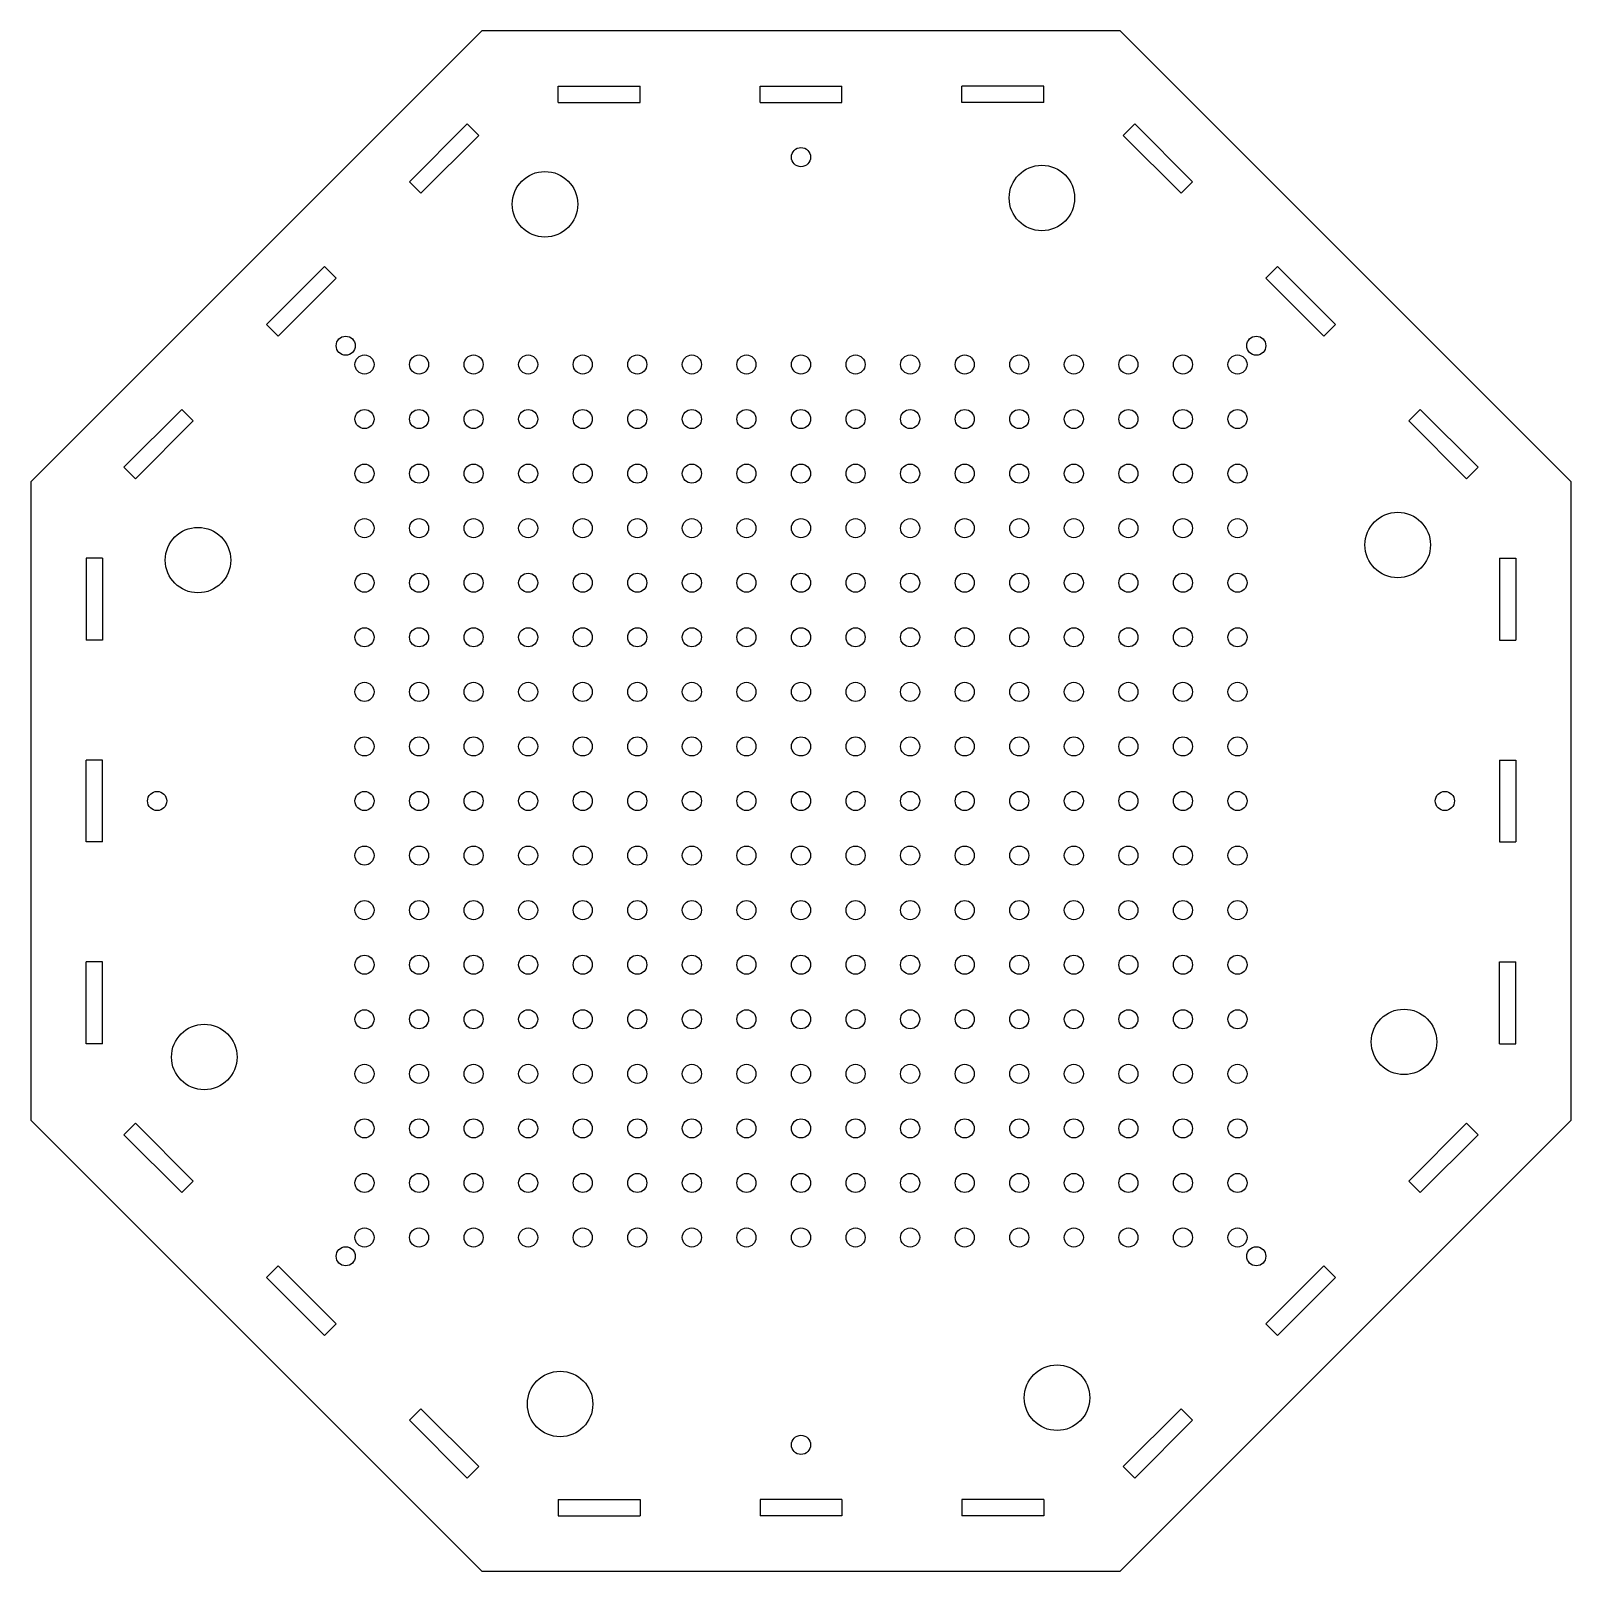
# Model space of a CAD drawing. Header units: millimetres. Extents: x -141 to 141, y -141 to 141.
import ezdxf

# ---------------------------------------------------------------- set-up
doc = ezdxf.new("R2010")
doc.units = ezdxf.units.MM

msp = doc.modelspace()

# ---------------------------------------------------------------- linework, layer by layer
at = {"color": 7, "linetype": 'Continuous', "lineweight": 25}
for p, q in [((-58.47, 141.15), (-141.15, 58.47)), ((58.47, 141.15), (-58.47, 141.15)), ((141.15, 58.47), (58.47, 141.15)), ((-44.5, 128), (-44.5, 131)), ((-44.5, 131), (-29.5, 131)), ((-29.5, 128), (-29.5, 131)), ((-7.5, 128), (-7.5, 131)), ((-7.5, 131), (7.5, 131)), ((7.5, 128), (7.5, 131)), ((29.5, 128), (29.5, 131)), ((44.5, 131), (29.5, 131)), ((44.5, 128), (44.5, 131)), ((-44.5, 128), (-29.5, 128)), ((-7.5, 128), (7.5, 128)), ((44.5, 128), (29.5, 128)), ((-61.16, 124.1), (-71.77, 113.49)), ((-59.04, 121.98), (-69.65, 111.37)), ((-59.04, 121.98), (-61.16, 124.1)), ((59.04, 121.98), (61.16, 124.1)), ((59.04, 121.98), (69.65, 111.37)), ((61.16, 124.1), (71.77, 113.49)), ((-69.65, 111.37), (-71.77, 113.49)), ((69.65, 111.37), (71.77, 113.49)), ((-97.93, 87.33), (-87.33, 97.93)), ((-85.21, 95.81), (-87.33, 97.93)), ((85.21, 95.81), (87.33, 97.93)), ((87.33, 97.93), (97.93, 87.33)), ((-95.81, 85.21), (-85.21, 95.81)), ((85.21, 95.81), (95.81, 85.21)), ((-95.81, 85.21), (-97.93, 87.33)), ((95.81, 85.21), (97.93, 87.33)), ((-124.1, 61.16), (-113.49, 71.77)), ((-111.37, 69.65), (-113.49, 71.77)), ((111.37, 69.65), (113.49, 71.77)), ((124.1, 61.16), (113.49, 71.77)), ((-121.98, 59.04), (-111.37, 69.65)), ((121.98, 59.04), (111.37, 69.65)), ((-121.98, 59.04), (-124.1, 61.16)), ((121.98, 59.04), (124.1, 61.16)), ((-141.15, 58.47), (-141.15, -58.47)), ((141.15, -58.47), (141.15, 58.47)), ((-131, 44.5), (-131, 29.5)), ((-128, 44.5), (-131, 44.5)), ((-128, 44.5), (-128, 29.5)), ((128, 44.5), (131, 44.5)), ((128, 44.5), (128, 29.5)), ((131, 44.5), (131, 29.5)), ((-128, 29.5), (-131, 29.5)), ((128, 29.5), (131, 29.5)), ((-131, -7.5), (-131, 7.5)), ((-128, 7.5), (-131, 7.5)), ((-128, -7.5), (-128, 7.5)), ((128, 7.5), (131, 7.5)), ((128, 7.5), (128, -7.5)), ((131, 7.5), (131, -7.5)), ((-128, -7.5), (-131, -7.5)), ((128, -7.5), (131, -7.5)), ((-131, -44.5), (-131, -29.5)), ((-128, -29.5), (-131, -29.5)), ((-128, -44.5), (-128, -29.5)), ((128, -44.5), (128, -29.5)), ((128, -29.5), (131, -29.5)), ((131, -44.5), (131, -29.5)), ((-128, -44.5), (-131, -44.5)), ((128, -44.5), (131, -44.5)), ((-141.15, -58.47), (-58.47, -141.15)), ((-121.98, -59.04), (-124.1, -61.16)), ((-121.98, -59.04), (-111.37, -69.65)), ((58.47, -141.15), (141.15, -58.47)), ((121.98, -59.04), (111.37, -69.65)), ((121.98, -59.04), (124.1, -61.16)), ((-124.1, -61.16), (-113.49, -71.77)), ((124.1, -61.16), (113.49, -71.77)), ((-111.37, -69.65), (-113.49, -71.77)), ((111.37, -69.65), (113.49, -71.77)), ((-95.81, -85.21), (-97.93, -87.33)), ((-87.33, -97.93), (-97.93, -87.33)), ((-85.21, -95.81), (-95.81, -85.21)), ((95.81, -85.21), (85.21, -95.81)), ((97.93, -87.33), (87.33, -97.93)), ((95.81, -85.21), (97.93, -87.33)), ((-85.21, -95.81), (-87.33, -97.93)), ((85.21, -95.81), (87.33, -97.93)), ((-69.65, -111.37), (-71.77, -113.49)), ((-59.04, -121.98), (-69.65, -111.37)), ((59.04, -121.98), (69.65, -111.37)), ((69.65, -111.37), (71.77, -113.49)), ((-61.16, -124.1), (-71.77, -113.49)), ((61.16, -124.1), (71.77, -113.49)), ((-59.04, -121.98), (-61.16, -124.1)), ((59.04, -121.98), (61.16, -124.1)), ((-44.5, -128), (-29.5, -128)), ((-44.5, -128), (-44.5, -131)), ((-29.5, -128), (-29.5, -131)), ((-7.5, -128), (-7.5, -131)), ((7.5, -128), (-7.5, -128)), ((7.5, -128), (7.5, -131)), ((29.5, -128), (29.5, -131)), ((44.5, -128), (29.5, -128)), ((44.5, -128), (44.5, -131)), ((-44.5, -131), (-29.5, -131)), ((7.5, -131), (-7.5, -131)), ((44.5, -131), (29.5, -131)), ((-58.47, -141.15), (58.47, -141.15))]:
    msp.add_line(p, q, dxfattribs=at)
for centre, radius in [((0, 118), 1.75), ((44.15, 110.51), 6), ((-46.92, 109.36), 6), ((-83.44, 83.44), 1.75), ((83.44, 83.44), 1.75), ((-80, 80), 1.75), ((-70, 80), 1.75), ((-60, 80), 1.75), ((-50, 80), 1.75), ((-40, 80), 1.75), ((-30, 80), 1.75), ((-20, 80), 1.75), ((-10, 80), 1.75), ((0, 80), 1.75), ((10, 80), 1.75), ((20, 80), 1.75), ((30, 80), 1.75), ((40, 80), 1.75), ((50, 80), 1.75), ((60, 80), 1.75), ((70, 80), 1.75), ((80, 80), 1.75), ((-80, 70), 1.75), ((-70, 70), 1.75), ((-60, 70), 1.75), ((-50, 70), 1.75), ((-40, 70), 1.75), ((-30, 70), 1.75), ((-20, 70), 1.75), ((-10, 70), 1.75), ((0, 70), 1.75), ((10, 70), 1.75), ((20, 70), 1.75), ((30, 70), 1.75), ((40, 70), 1.75), ((50, 70), 1.75), ((60, 70), 1.75), ((70, 70), 1.75), ((80, 70), 1.75), ((-80, 60), 1.75), ((-70, 60), 1.75), ((-60, 60), 1.75), ((-50, 60), 1.75), ((-40, 60), 1.75), ((-30, 60), 1.75), ((-20, 60), 1.75), ((-10, 60), 1.75), ((0, 60), 1.75), ((10, 60), 1.75), ((20, 60), 1.75), ((30, 60), 1.75), ((40, 60), 1.75), ((50, 60), 1.75), ((60, 60), 1.75), ((70, 60), 1.75), ((80, 60), 1.75), ((-80, 50), 1.75), ((-70, 50), 1.75), ((-60, 50), 1.75), ((-50, 50), 1.75), ((-40, 50), 1.75), ((-30, 50), 1.75), ((-20, 50), 1.75), ((-10, 50), 1.75), ((0, 50), 1.75), ((10, 50), 1.75), ((20, 50), 1.75), ((30, 50), 1.75), ((40, 50), 1.75), ((50, 50), 1.75), ((60, 50), 1.75), ((70, 50), 1.75), ((80, 50), 1.75), ((109.36, 46.92), 6), ((-110.51, 44.15), 6), ((-80, 40), 1.75), ((-70, 40), 1.75), ((-60, 40), 1.75), ((-50, 40), 1.75), ((-40, 40), 1.75), ((-30, 40), 1.75), ((-20, 40), 1.75), ((-10, 40), 1.75), ((0, 40), 1.75), ((10, 40), 1.75), ((20, 40), 1.75), ((30, 40), 1.75), ((40, 40), 1.75), ((50, 40), 1.75), ((60, 40), 1.75), ((70, 40), 1.75), ((80, 40), 1.75), ((-80, 30), 1.75), ((-70, 30), 1.75), ((-60, 30), 1.75), ((-50, 30), 1.75), ((-40, 30), 1.75), ((-30, 30), 1.75), ((-20, 30), 1.75), ((-10, 30), 1.75), ((0, 30), 1.75), ((10, 30), 1.75), ((20, 30), 1.75), ((30, 30), 1.75), ((40, 30), 1.75), ((50, 30), 1.75), ((60, 30), 1.75), ((70, 30), 1.75), ((80, 30), 1.75), ((-80, 20), 1.75), ((-70, 20), 1.75), ((-60, 20), 1.75), ((-50, 20), 1.75), ((-40, 20), 1.75), ((-30, 20), 1.75), ((-20, 20), 1.75), ((-10, 20), 1.75), ((0, 20), 1.75), ((10, 20), 1.75), ((20, 20), 1.75), ((30, 20), 1.75), ((40, 20), 1.75), ((50, 20), 1.75), ((60, 20), 1.75), ((70, 20), 1.75), ((80, 20), 1.75), ((-80, 10), 1.75), ((-70, 10), 1.75), ((-60, 10), 1.75), ((-50, 10), 1.75), ((-40, 10), 1.75), ((-30, 10), 1.75), ((-20, 10), 1.75), ((-10, 10), 1.75), ((0, 10), 1.75), ((10, 10), 1.75), ((20, 10), 1.75), ((30, 10), 1.75), ((40, 10), 1.75), ((50, 10), 1.75), ((60, 10), 1.75), ((70, 10), 1.75), ((80, 10), 1.75), ((-118, 0), 1.75), ((-80, 0), 1.75), ((-70, 0), 1.75), ((-60, 0), 1.75), ((-50, 0), 1.75), ((-40, 0), 1.75), ((-30, 0), 1.75), ((-20, 0), 1.75), ((-10, 0), 1.75), ((0, 0), 1.75), ((10, 0), 1.75), ((20, 0), 1.75), ((30, 0), 1.75), ((40, 0), 1.75), ((50, 0), 1.75), ((60, 0), 1.75), ((70, 0), 1.75), ((80, 0), 1.75), ((118, 0), 1.75), ((-80, -10), 1.75), ((-70, -10), 1.75), ((-60, -10), 1.75), ((-50, -10), 1.75), ((-40, -10), 1.75), ((-30, -10), 1.75), ((-20, -10), 1.75), ((-10, -10), 1.75), ((0, -10), 1.75), ((10, -10), 1.75), ((20, -10), 1.75), ((30, -10), 1.75), ((40, -10), 1.75), ((50, -10), 1.75), ((60, -10), 1.75), ((70, -10), 1.75), ((80, -10), 1.75), ((-80, -20), 1.75), ((-70, -20), 1.75), ((-60, -20), 1.75), ((-50, -20), 1.75), ((-40, -20), 1.75), ((-30, -20), 1.75), ((-20, -20), 1.75), ((-10, -20), 1.75), ((0, -20), 1.75), ((10, -20), 1.75), ((20, -20), 1.75), ((30, -20), 1.75), ((40, -20), 1.75), ((50, -20), 1.75), ((60, -20), 1.75), ((70, -20), 1.75), ((80, -20), 1.75), ((-80, -30), 1.75), ((-70, -30), 1.75), ((-60, -30), 1.75), ((-50, -30), 1.75), ((-40, -30), 1.75), ((-30, -30), 1.75), ((-20, -30), 1.75), ((-10, -30), 1.75), ((0, -30), 1.75), ((10, -30), 1.75), ((20, -30), 1.75), ((30, -30), 1.75), ((40, -30), 1.75), ((50, -30), 1.75), ((60, -30), 1.75), ((70, -30), 1.75), ((80, -30), 1.75), ((-80, -40), 1.75), ((-70, -40), 1.75), ((-60, -40), 1.75), ((-50, -40), 1.75), ((-40, -40), 1.75), ((-30, -40), 1.75), ((-20, -40), 1.75), ((-10, -40), 1.75), ((0, -40), 1.75), ((10, -40), 1.75), ((20, -40), 1.75), ((30, -40), 1.75), ((40, -40), 1.75), ((50, -40), 1.75), ((60, -40), 1.75), ((70, -40), 1.75), ((80, -40), 1.75), ((110.51, -44.15), 6), ((-109.36, -46.92), 6), ((-80, -50), 1.75), ((-70, -50), 1.75), ((-60, -50), 1.75), ((-50, -50), 1.75), ((-40, -50), 1.75), ((-30, -50), 1.75), ((-20, -50), 1.75), ((-10, -50), 1.75), ((0, -50), 1.75), ((10, -50), 1.75), ((20, -50), 1.75), ((30, -50), 1.75), ((40, -50), 1.75), ((50, -50), 1.75), ((60, -50), 1.75), ((70, -50), 1.75), ((80, -50), 1.75), ((-80, -60), 1.75), ((-70, -60), 1.75), ((-60, -60), 1.75), ((-50, -60), 1.75), ((-40, -60), 1.75), ((-30, -60), 1.75), ((-20, -60), 1.75), ((-10, -60), 1.75), ((0, -60), 1.75), ((10, -60), 1.75), ((20, -60), 1.75), ((30, -60), 1.75), ((40, -60), 1.75), ((50, -60), 1.75), ((60, -60), 1.75), ((70, -60), 1.75), ((80, -60), 1.75), ((-80, -70), 1.75), ((-70, -70), 1.75), ((-60, -70), 1.75), ((-50, -70), 1.75), ((-40, -70), 1.75), ((-30, -70), 1.75), ((-20, -70), 1.75), ((-10, -70), 1.75), ((0, -70), 1.75), ((10, -70), 1.75), ((20, -70), 1.75), ((30, -70), 1.75), ((40, -70), 1.75), ((50, -70), 1.75), ((60, -70), 1.75), ((70, -70), 1.75), ((80, -70), 1.75), ((-80, -80), 1.75), ((-70, -80), 1.75), ((-60, -80), 1.75), ((-50, -80), 1.75), ((-40, -80), 1.75), ((-30, -80), 1.75), ((-20, -80), 1.75), ((-10, -80), 1.75), ((0, -80), 1.75), ((10, -80), 1.75), ((20, -80), 1.75), ((30, -80), 1.75), ((40, -80), 1.75), ((50, -80), 1.75), ((60, -80), 1.75), ((70, -80), 1.75), ((80, -80), 1.75), ((-83.44, -83.44), 1.75), ((83.44, -83.44), 1.75), ((46.92, -109.36), 6), ((-44.15, -110.51), 6), ((0, -118), 1.75)]:
    msp.add_circle(centre, radius, dxfattribs=at)

doc.saveas('drawing.dxf')
